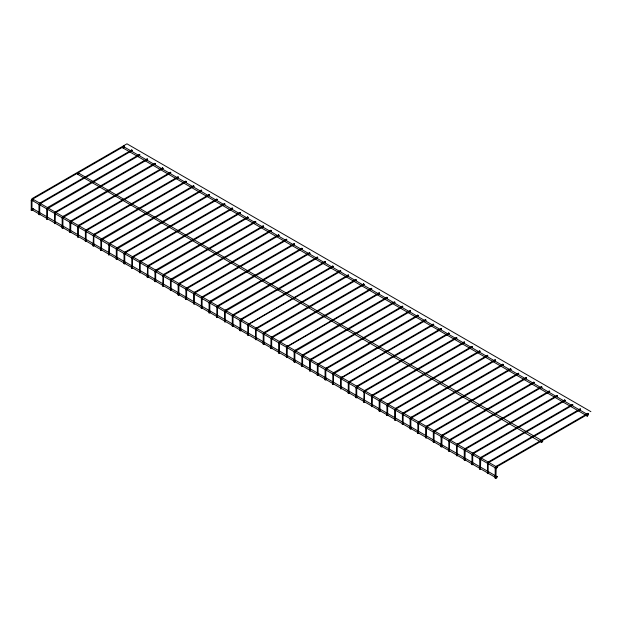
<?xml version="1.0" encoding="UTF-8"?>
<svg xmlns="http://www.w3.org/2000/svg" width="622" height="622" viewBox="0 0 622 622"><rect width="100%" height="100%" fill="white"/><g stroke="black" fill="none" stroke-linecap="round" stroke-linejoin="round"><path stroke-width="0.93" d="M31.248 200.587L32.554 198.325L126.966 143.822L590.9 411.671M32.702 200.758L31.979 200.338L32.702 199.079L124.431 146.123L123.7 145.703M33.215 200.214L33.425 199.499L32.702 199.079L497.359 467.347L496.123 468.654M38.984 204.716L39.995 202.959L131.802 149.956L132.058 150.819L131.436 150.166L131.802 149.956M39.707 205.136L40.725 203.378M46.712 209.521L48.018 207.258M54.448 213.649L55.755 211.721M54.829 212.693L54.448 223.632L55.319 223.422L54.448 223.22L54.448 223.632M55.171 214.069L56.19 212.304M62.177 218.446L62.558 217.156M62.908 218.532L63.918 216.775M78.123 174.525L77.618 174.58L77.618 173.398L78.123 172.854L78.854 173.274M69.913 222.909L70.294 221.626M70.846 221.945L70.636 232.566L69.913 232.146M70.636 222.995L71.654 221.238M77.641 227.372L78.022 226.089M78.372 227.458L79.095 225.864L170.825 172.908L170.203 172.255L170.459 173.118L170.825 172.908M86.683 229.58L85.377 231.501L85.377 241.492L86.248 241.282L85.377 241.072L85.377 241.492M85.377 231.835L85.758 230.552M86.1 231.586L86.823 230.334L178.553 177.371L177.83 176.951M93.106 235.971L94.412 234.043M93.487 235.015L93.106 245.954L93.984 245.744L93.106 245.535L93.106 245.954M93.836 236.383L94.847 234.626M123.553 148.3L122.829 147.88L123.039 147.165L123.553 146.629L124.276 147.049M100.842 240.768L101.223 239.478M108.57 244.897L109.876 242.969L201.388 190.138L201.645 191.001L201.023 190.348L201.388 190.138M108.951 243.941L108.57 254.888L109.301 254.468M109.511 244.267L109.301 254.888M109.301 245.317L110.312 243.56M116.306 249.694L116.687 248.411M117.029 249.78L118.048 248.022M124.035 254.157L124.416 252.874M124.765 254.242L125.776 252.485M131.771 258.62L132.152 257.337M132.494 258.705L133.512 256.948M139.499 263.09L139.88 261.8M140.23 262.834L140.953 261.582L232.682 208.619L232.06 207.966L232.06 208.557L232.682 208.619M147.235 267.219L148.541 265.291M147.616 266.263L147.235 277.202L148.106 276.992L147.235 276.79L147.235 277.202M147.958 267.639L148.977 265.874M154.964 272.016L155.345 270.725M162.7 276.145L164.006 274.216M163.081 275.196L162.7 286.136L163.423 285.716M163.423 276.565L164.441 274.807M170.428 280.942L170.809 279.659M171.159 281.027L172.17 279.27M178.164 285.412L178.46 284.075L179.47 283.15M178.887 285.49L179.906 283.733M185.892 289.875L186.196 288.538M186.623 289.953L187.634 288.196M193.629 294.338L193.924 293.001L194.935 292.076M194.352 294.082L195.075 292.83M202.088 298.887L202.811 297.293L294.54 244.337L293.918 243.684L294.175 244.547L294.54 244.337M209.093 303.264L210.399 301.001M217.552 307.812L218.563 306.055M224.558 312.197L224.853 310.86L225.864 309.935M225.281 312.275L226.299 310.518M232.286 316.66L233.304 314.561L325.104 261.567L325.36 262.43L324.738 261.769L325.104 261.567M233.017 316.738L234.028 314.981L325.469 262.189M240.022 321.123L241.033 319.032L332.84 266.029L333.097 266.892L332.475 266.239L332.84 266.029M240.745 321.209L241.764 319.444M247.75 325.586L248.769 323.494M248.481 325.337L248.691 324.622M255.487 330.049L256.497 327.957L348.304 274.955L348.561 275.818L347.939 275.165L348.304 274.955M256.21 330.134L257.228 328.377M263.215 334.512L264.233 332.42L356.033 279.418L356.033 280.258M263.946 334.263L264.669 333.003L356.398 280.048M271.674 339.06L272.397 337.474L364.127 284.511L363.512 283.857L363.769 284.72L364.127 284.511M278.679 343.445L279.698 341.346L371.497 288.351L371.754 289.214L371.132 288.561L371.497 288.351M279.41 343.523L280.421 341.766M286.415 347.908L287.426 345.816M287.348 346.944L287.139 357.557L286.415 357.145M287.139 347.993L288.157 346.229M294.144 352.371L295.162 350.279L386.962 297.277L387.218 298.14L386.596 297.487L386.962 297.277M294.875 352.456L295.885 350.699M301.88 356.834L302.891 354.742L394.698 301.74L394.698 302.58M302.603 356.919L303.622 355.162M309.608 361.296L309.911 359.967M310.339 361.382L311.35 359.625M317.344 365.767L318.355 363.668L410.162 310.666L410.419 311.529L409.797 310.876L410.162 310.666M318.067 365.511L318.791 364.259L410.52 311.295M325.804 370.308L326.814 368.551M332.809 374.693L333.82 372.601L425.627 319.599L425.883 320.462L425.261 319.809L425.627 319.599M333.532 374.778L334.55 373.013M340.537 379.156L341.843 376.893M341.268 379.241L342.279 377.484M348.273 383.618L349.284 381.527L441.091 328.525L441.348 329.388L440.726 328.735L441.091 328.525M348.996 383.704L350.015 381.947M356.002 388.081L357.02 385.99L448.82 332.988L449.076 333.851L448.454 333.198L448.82 332.988M356.733 388.167L357.743 386.41M364.033 391.215L363.738 402.201L364.609 401.991L363.738 401.781L363.738 402.201M363.738 392.552L365.044 390.289M364.461 392.63L365.479 390.873M371.466 397.015L372.772 394.752L464.284 341.921L464.541 342.784L463.919 342.131L464.284 341.921M372.197 396.758L373.208 395.335L464.65 342.543M372.492 396.097L372.197 406.664L371.466 406.244M379.202 401.143L380.213 399.386L472.02 346.384L472.277 347.247L471.764 346.952M379.925 401.563L380.221 400.56M386.931 405.941L388.237 403.678M387.661 406.026L387.957 405.023M394.667 410.069L395.678 408.312L487.485 355.31L487.741 356.173L487.119 355.52L487.485 355.31M396.408 408.732L395.39 410.155L395.39 420.06L394.511 419.85L395.39 419.64L395.39 420.06M395.39 410.489L395.685 409.486M402.395 414.866L403.701 412.611M403.126 414.952L403.421 413.949M410.131 419.337L411.437 417.074M410.854 419.415L411.15 418.419M417.86 423.8L418.878 421.7L510.678 368.706L510.934 369.569L510.312 368.916L510.678 368.706M418.59 423.877L418.886 422.882M425.596 428.263L426.902 426M426.319 428.014L427.337 426.583M426.614 427.345L426.319 437.911L425.596 437.499M433.324 432.391L434.343 430.634L526.142 377.632L526.399 378.495L525.777 377.842L526.142 377.632M434.055 432.811L434.35 431.808M441.06 437.188L442.366 434.926M442.079 436.271L441.783 446.845L440.905 446.635L441.783 446.425L441.783 446.845M448.789 441.317L449.807 439.56L541.606 386.557L541.863 387.42L541.241 386.767L541.606 386.557M449.519 441.737L449.815 440.734M456.525 446.122L457.831 443.859M457.248 446.199L457.543 445.204M464.253 450.585L465.559 448.322L557.071 395.491L557.071 396.323M465.194 449.613L464.984 460.233L464.253 459.813M464.984 450.662L465.995 448.905M471.989 455.047L473.295 452.785M472.712 455.133L473.008 454.13M479.717 459.51L481.024 457.248M480.448 459.261L481.459 457.839M480.744 458.593L480.448 469.167L479.57 468.957L480.448 468.747L480.448 469.167M487.454 463.639L488.464 461.882L580.272 408.879L580.528 409.743L579.906 409.089L580.272 408.879M488.177 464.059L488.472 463.056M495.182 468.436L496.488 466.181M496.208 467.519L495.913 478.093L495.034 477.883L495.913 477.673L495.913 478.093M496.123 476.957L497.149 476.366L496.636 478.093L31.979 209.824L32.702 208.572L33.425 208.984M541.334 441.962L542.571 440.656L542.571 441.838L541.552 442.429L77.4 174.113M588.21 414.897L586.974 416.204L586.974 415.022L588 414.431L588.21 414.897L123.553 146.629M139.165 154.629L139.787 154.691L139.53 155.259M147.624 159.512L147.266 159.722L147.01 158.859L147.624 159.512L55.894 212.475L55.171 213.727L55.171 223.632M155.36 163.983L154.995 164.192L154.738 163.329L155.36 163.983L63.117 217.482M163.088 168.445L162.731 168.655L162.474 167.792L163.088 168.445L71.359 221.401M186.289 181.834L185.924 182.044L185.667 181.181L186.289 181.834L94.56 234.797L93.836 236.049L93.836 245.954M194.017 186.297L193.66 186.507L193.403 185.644L194.017 186.297L101.775 239.804M209.482 195.23L209.124 195.44L208.868 194.577L209.482 195.23L117.239 248.73M216.487 199.273L217.109 199.335L216.853 199.903M224.946 204.156L224.589 204.366L224.332 203.503L224.946 204.156L133.217 257.119L132.494 258.371L132.494 268.276L131.615 268.066L132.494 267.857L132.494 268.276M240.411 213.082L240.053 213.292L239.797 212.429L240.411 213.082L148.681 266.045L147.958 267.297L147.958 277.202M248.147 217.552L247.525 217.49L247.525 216.899L248.147 217.552L155.904 271.052M255.152 221.595L255.875 222.015L255.261 221.953M262.881 226.058L263.246 225.848L263.503 226.711M271.34 230.941L270.982 231.151L270.725 230.288L271.34 230.941L179.61 283.904L178.887 285.156L178.887 295.061L178.009 294.851L178.887 294.641L178.887 295.061M279.076 235.404L278.71 235.614L278.454 234.751L279.076 235.404L187.346 288.367L186.623 289.619L186.623 299.524L185.745 299.314L186.623 299.104L186.623 299.524M286.804 239.867L286.447 240.076L286.19 239.213L286.804 239.867L195.37 292.659L194.352 294.424L194.352 303.987L193.629 303.575M301.546 248.38L302.168 248.442L301.911 249.01M310.005 253.263L309.639 253.473L309.383 252.61L310.005 253.263L218.275 306.218L217.552 307.478L217.552 317.383L216.674 317.173L217.552 316.963L217.552 317.383M317.733 257.726L317.375 257.936L317.119 257.073L317.733 257.726L225.491 311.225M340.312 271.06L340.568 270.492L340.568 271.332M379.591 293.444L379.233 293.646L378.977 292.783L379.591 293.444L287.862 346.4M402.792 306.833L402.426 307.043L402.17 306.18L402.792 306.833L311.062 359.788L310.339 361.048L310.339 370.953L309.461 370.743L310.339 370.533L310.339 370.953M418.256 315.758L417.891 315.968L417.634 315.105L418.256 315.758L326.527 368.722L325.804 369.973L325.804 379.879L324.925 379.669M432.99 324.272L433.721 324.692L433.099 324.63M456.913 338.08L456.556 338.29L456.299 337.427L456.913 338.08L365.184 391.044L364.461 392.295L364.461 402.201M479.383 351.057L480.005 351.119L479.749 351.687M495.578 360.402L495.213 360.612L494.957 359.749L495.578 360.402L403.849 413.366M503.307 364.865L502.949 365.075L502.693 364.212L503.307 364.865L411.873 417.657L410.854 419.08L410.854 428.986L410.131 428.566M518.048 373.379L518.67 373.441L518.414 374.001M533.513 382.305L534.135 382.367L533.878 382.934M549.7 391.65L549.086 391.588L549.086 390.997L549.7 391.65L457.971 444.613M565.165 400.584L564.807 400.786L564.551 399.93L565.165 400.584L473.435 453.539M572.17 404.627L572.792 404.689L572.535 405.256M588.365 413.972L588 414.182L587.743 413.319L588.365 413.972L496.636 466.935L497.359 467.347M31.248 209.824L31.248 210.244L31.979 209.824L32.702 210.244M38.984 214.287L39.707 214.707L39.341 214.201M47.443 219.169L47.443 218.75L46.564 218.96L47.443 219.169L47.443 209.598L48.454 207.841M62.908 228.103L62.908 227.683L62.029 227.893L62.908 228.103L62.908 218.198M70.636 232.566L70.636 232.146M78.372 237.029L78.007 236.523L77.493 236.819L78.372 237.029L78.372 227.123M101.565 250.417L101.565 250.005L100.686 250.207L101.565 250.417L101.565 240.854L102.583 239.089M108.57 254.468L108.57 254.888M117.029 259.351L116.664 258.845L116.151 259.141L117.029 259.351L117.029 249.445M124.035 263.394L124.4 263.899L124.765 263.394M140.23 272.739L140.23 272.319L139.351 272.529L140.23 272.739L140.23 263.168L141.241 261.411M155.329 281.167L154.964 281.673L155.842 281.463M162.7 285.716L162.7 286.136M171.159 290.598L171.159 290.179L170.28 290.388L171.159 290.598L171.159 280.693M194.352 303.987L194.352 303.575M201.209 308.248L202.088 308.458L201.722 307.952M209.451 312.415L209.093 312.92L209.816 312.501M225.281 321.846L225.281 321.426L224.402 321.636L225.281 321.846L225.281 311.941M232.286 325.889L232.651 326.394L233.017 325.889M240.745 330.772L240.745 330.36L239.867 330.562L240.745 330.772L240.745 320.866L241.468 319.615L333.198 266.651M247.75 334.823L248.116 335.328L248.481 334.823M256.21 339.705L256.21 339.285L255.331 339.495L256.21 339.705L256.21 329.8L256.933 328.54L348.662 275.585M263.946 344.168L263.946 343.748L263.067 343.958L263.946 344.168L263.946 334.597L264.956 332.84M271.674 348.631L271.674 348.211L270.795 348.421L271.674 348.631L271.674 338.726L272.693 337.303M279.41 353.094L279.41 352.674L278.532 352.884L279.41 353.094L279.41 343.188M287.139 357.557L287.139 357.145M294.875 362.027L294.875 361.607L293.996 361.817L294.875 362.027L294.875 352.122M301.88 366.07L302.238 366.576L302.603 366.07M318.067 375.416L317.702 374.91L317.189 375.206L318.067 375.416L318.067 365.845L319.086 364.088M325.804 379.879L325.438 379.373M333.532 384.342L333.532 383.93L332.653 384.139L333.532 384.342L333.532 374.436M340.537 388.392L340.903 388.898L341.268 388.392M348.996 393.275L348.996 392.855L348.118 393.065L348.996 393.275L348.996 383.37L349.719 382.11L441.449 329.155M356.733 397.738L356.733 397.318L355.854 397.528L356.733 397.738L356.733 387.833L357.456 386.573L449.185 333.617M372.197 406.664L372.197 406.244M379.047 410.924L379.925 411.126L379.56 410.621M387.661 415.597L387.661 415.177L386.783 415.387L387.661 415.597L387.661 405.692M403.126 424.523L403.126 424.103L402.247 424.313L403.126 424.523L403.126 414.617L404.137 413.195M410.854 428.986L410.854 428.566M418.59 433.448L418.59 433.029L417.712 433.239L418.59 433.448L418.59 423.543L419.601 422.12M426.319 437.911L426.319 437.499M433.324 441.962L434.055 442.382L433.689 441.877M448.789 450.888L449.154 451.393L449.519 450.888M457.248 455.771L457.248 455.351L456.369 455.561L457.248 455.771L457.248 445.865M464.984 460.233L464.984 459.813M472.712 464.696L472.712 464.284L471.834 464.494L472.712 464.696L472.712 454.799M488.177 473.63L487.811 473.124L487.298 473.42L488.177 473.63L488.177 463.724L489.195 462.301M32.266 198.496L31.248 200.253L31.248 210.244M32.989 198.916L31.979 200.673L31.979 210.244M40.29 202.795L38.984 205.05L38.984 214.707M47.653 208.549L139.896 155.049M63.483 216.184L62.177 218.112L62.177 228.103M78.947 225.11L77.641 227.038L77.641 237.029M78.667 226.455L79.383 225.7M87.119 230.163L86.1 231.92L86.1 241.492M102.148 238.506L100.842 240.434L100.842 250.417M117.612 247.432L116.306 249.36L116.306 259.351M124.338 252.827L125.341 251.894M133.077 256.365L131.771 258.285L131.771 268.276M140.805 260.828L139.499 262.756L139.499 272.739M156.27 269.754L154.964 271.682L154.964 281.673M156.705 270.345L155.694 272.102L155.694 281.673M171.734 278.679L170.428 280.608L170.428 290.598M171.369 279.978L263.611 226.478M186.273 288.585L187.199 287.613M202.663 296.538L201.66 297.464L201.357 298.801L201.357 308.458M203.099 297.129L202.088 298.552L202.088 308.458M210.026 302.3L302.269 248.8M210.835 301.592L209.816 303.349L209.816 312.92M218.128 305.464L217.125 306.397L216.821 307.727L216.821 317.383M232.667 315.37L233.592 314.398M233.74 315.152L233.017 316.404L233.017 326.309M240.403 319.832L241.328 318.861M248.131 324.303L340.568 270.492M249.492 323.914L248.481 325.671L248.481 335.242M255.867 328.766L256.793 327.786M263.596 333.229L264.521 332.257M271.332 337.692L272.257 336.72M279.06 342.154L279.986 341.183M279.62 342.473L371.863 288.973M286.796 346.617L379.233 292.814M294.525 351.088L295.45 350.108M295.085 351.407L387.327 297.907M302.261 355.551L303.186 354.571M309.989 360.014L310.914 359.042M317.725 364.476L318.651 363.505M325.454 368.939L326.379 367.967M333.19 373.402L334.115 372.43M333.742 373.729L425.984 320.229M340.84 377.818L433.355 324.062M348.654 382.336L349.58 381.356M356.383 386.798L357.308 385.827M371.769 395.678L372.485 394.916M380.508 399.215L379.202 401.478L379.202 411.126M380.944 399.798L379.925 401.221L379.925 411.126M387.871 404.976L388.672 404.269M395.973 408.141L394.667 410.403L394.667 420.06M419.166 421.537L417.86 423.465L417.86 433.448M434.63 430.463L433.324 432.725L433.324 442.382M435.066 431.054L434.055 432.477L434.055 442.382M441.993 436.224L442.802 435.517M450.095 439.396L448.789 441.651L448.789 451.308M450.53 439.979L449.519 441.402L449.519 451.308M457.458 445.15L458.266 444.442M465.272 448.485L464.253 450.25L464.253 460.233M472.922 454.083L473.731 453.368M488.76 461.711L487.454 463.973L487.454 473.63M496.123 467.472L496.924 466.764M132.159 150.586L40.43 203.549L39.707 204.801L39.707 214.707M139.53 154.427L47.731 207.421L46.712 209.186L46.712 219.169M55.459 211.892L147.266 158.89M63.195 216.355L154.995 163.353M162.731 167.816L71.219 220.647L69.913 222.575L69.913 232.566M78.66 225.281L170.459 172.278M86.388 229.743L178.195 176.741M94.124 234.206L185.924 181.212M101.852 238.677L193.66 185.675M110.024 243.723L201.753 190.767M117.317 247.603L209.124 194.6M125.053 252.065L216.853 199.063M217.218 199.693L125.489 252.649L124.765 253.908L124.765 263.814M132.781 256.528L224.589 203.526M140.518 260.991L232.317 207.997M148.246 265.462L240.053 212.46M155.982 269.925L247.781 216.922M163.71 274.388L255.518 221.385M255.875 222.015L164.146 274.971L163.423 276.23L163.423 286.136M171.447 278.85L263.246 225.848M179.175 283.313L270.982 230.311M186.911 287.776L278.71 234.782M194.639 292.247L286.447 239.245M202.375 296.71L294.175 243.707M210.104 301.172L301.911 248.17M217.84 305.635L309.639 252.633M225.568 310.098L317.375 257.096M249.204 324.078L340.934 271.122M363.769 283.881L271.962 336.883L270.951 338.982L270.951 348.631M395.056 302.37L303.326 355.325L302.603 356.585L302.603 366.49M310.627 359.205L402.426 306.203M417.891 315.136L326.091 368.131L325.073 370.23L325.073 379.879M433.721 324.692L341.991 377.647L341.268 378.907L341.268 388.812M364.749 390.453L456.556 337.451M380.648 399.969L472.378 347.014M479.749 350.847L387.949 403.849L386.931 405.606L386.931 415.597M388.385 404.432L480.114 351.477M396.113 408.895L487.842 355.94M495.213 359.773L403.414 412.775L402.395 414.532L402.395 424.523M502.949 364.235L411.142 417.238L410.131 418.995L410.131 428.986M419.314 422.291L511.043 369.328M518.414 373.169L426.606 426.171L425.596 427.928L425.596 437.911M427.042 426.754L518.771 373.799M434.778 431.217L526.507 378.262M533.878 382.095L442.071 435.097L441.06 436.854L441.06 446.845M442.506 435.68L534.236 382.724M450.242 440.151L541.972 387.187M549.343 391.02L457.535 444.022L456.525 445.78L456.525 455.771M465.707 449.076L557.436 396.113M564.807 399.954L473 452.956L471.989 454.713L471.989 464.696M572.535 404.417L480.736 457.419L479.717 459.176L479.717 469.167M481.171 458.002L572.901 405.046M488.9 462.465L580.629 409.509M588 413.342L496.201 466.344L495.182 468.102L495.182 478.093M557.071 395.491L556.814 396.058M122.829 147.88L587.487 416.149M78.123 172.854L542.788 441.122M31.979 200.338L496.636 468.607M32.702 208.572L497.359 476.833M371.466 396.68L371.466 406.664M356.002 387.747L356.002 397.738M348.273 383.284L348.273 393.275M340.537 378.821L340.537 388.812M332.809 374.358L332.809 384.342M317.344 365.425L317.344 375.416M309.608 360.962L309.608 370.953M301.88 356.499L301.88 366.49M294.144 352.036L294.144 362.027M286.415 347.574L286.415 357.557M278.679 343.111L278.679 353.094M263.215 334.177L263.215 344.168M255.487 329.714L255.487 339.705M247.75 325.252L247.75 335.242M240.022 320.789L240.022 330.772M232.286 316.326L232.286 326.309M224.558 311.855L224.558 321.846M209.093 302.93L209.093 312.92M193.629 294.004L193.629 303.987M185.892 289.541L185.892 299.524M178.164 285.07L178.164 295.061M124.035 253.823L124.035 263.814"/></g></svg>
